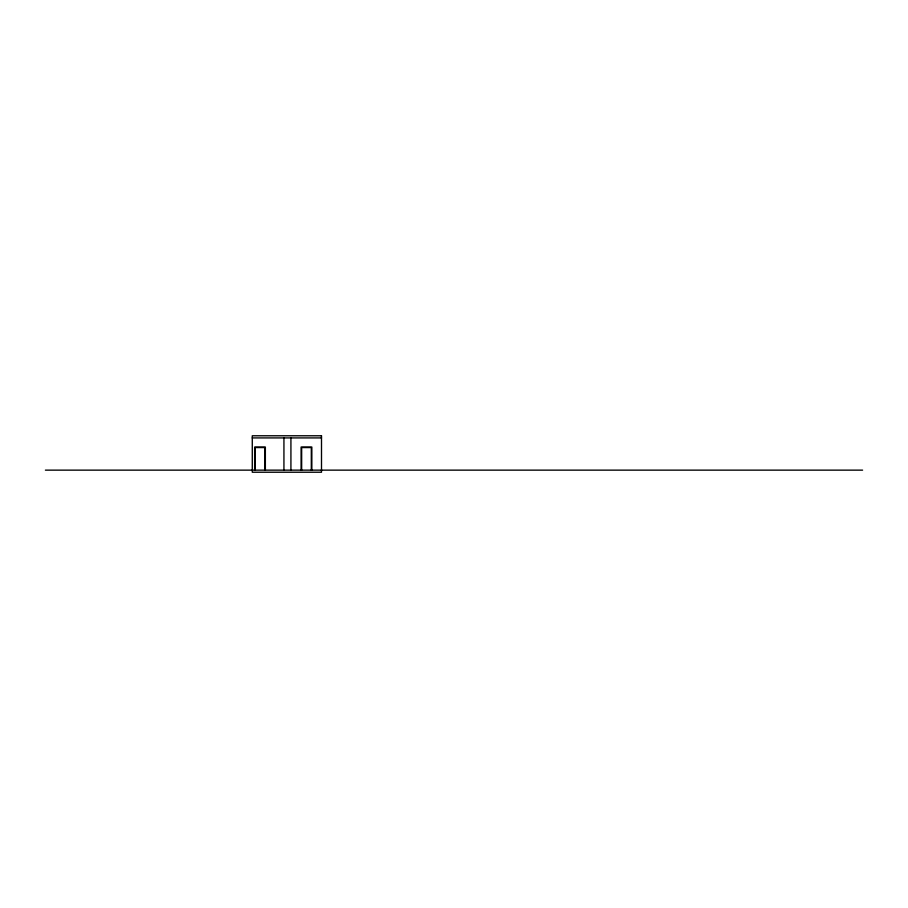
<?xml version="1.0" encoding="UTF-8"?>
<svg xmlns="http://www.w3.org/2000/svg" width="908" height="908" viewBox="0 0 908 908"><rect width="100%" height="100%" fill="white"/><g stroke="black" fill="none" stroke-linecap="round" stroke-linejoin="round"><path stroke-width="1.36" d="M252.276 437.917L321.5 437.917M45.4 470.14L862.6 470.14M311.841 470.083L311.841 447.031L301.115 447.031L301.115 470.083M311.308 470.083L311.308 447.565L301.66 447.565L301.66 470.083M290.923 437.917L290.923 470.083M283.932 437.917L283.932 470.083M265.363 470.083L265.363 447.031L254.637 447.031L254.637 470.083M264.818 470.083L264.818 447.565L255.171 447.565L255.171 470.083M321.5 435.772L252.276 435.772L252.276 472.228L321.5 472.228L321.5 435.772"/></g></svg>
